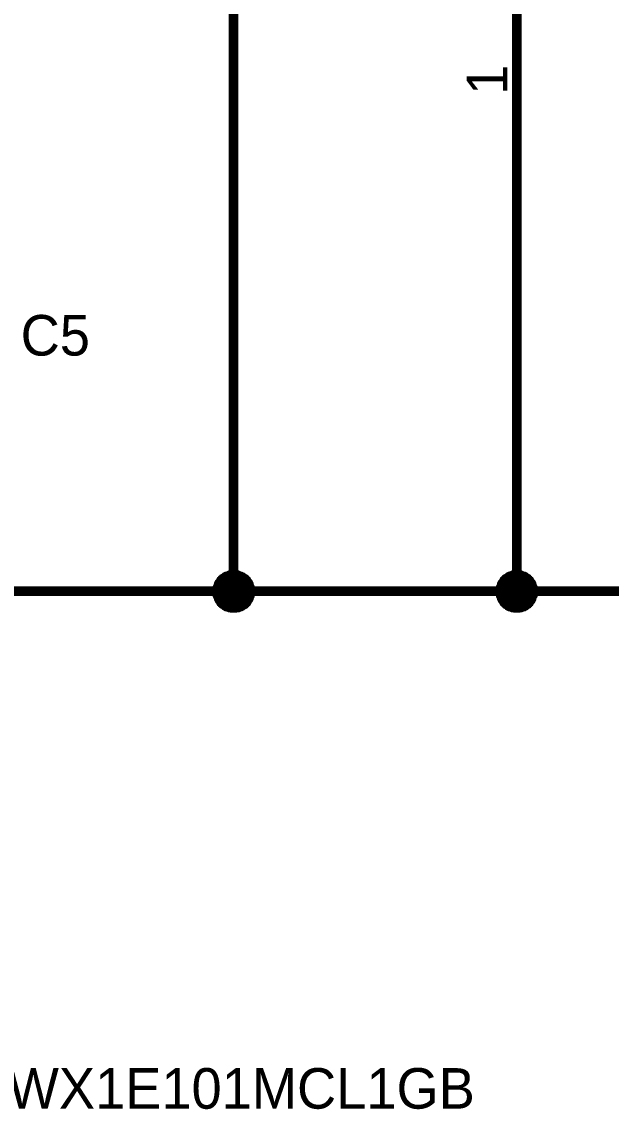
# Model space of a CAD drawing. Header units: millimetres. Extents: x 0 to 800, y 0 to 567.
# Drawn here: x 307.53 to 325.76, y 442.76 to 476.4 of the extents above; entities that cross this region are included whole.
import ezdxf

# ---------------------------------------------------------------- set-up
doc = ezdxf.new("R2010")
doc.units = ezdxf.units.MM
doc.layers.add('Sheet', color=255, linetype='Continuous')

msp = doc.modelspace()

# ---------------------------------------------------------------- linework, layer by layer
at = {"layer": 'Sheet'}
for points, const_width in [([(287.628, 487.005), (314.082, 487.005), (314.082, 458.783), (322.84, 458.783), (328.171, 458.783), (333.894, 458.783)], 0.3), ([(322.84, 477.004), (322.84, 475.481)], 0.3), ([(322.84, 458.783), (322.84, 475.481)], 0.3), ([(304.439, 461.067), (304.439, 458.783), (314.082, 458.783)], 0.3), ([(313.578, 458.783), (313.578, 458.805), (313.578, 458.839), (313.589, 458.861), (313.589, 458.884), (313.589, 458.906), (313.6, 458.928), (313.611, 458.962), (313.623, 458.984), (313.623, 459.007), (313.634, 459.029), (313.645, 459.04), (313.667, 459.063), (313.679, 459.085), (313.69, 459.108), (313.712, 459.119), (313.723, 459.141), (313.746, 459.152), (313.757, 459.175), (313.779, 459.186), (313.802, 459.197), (313.824, 459.22), (313.835, 459.231), (313.858, 459.242), (313.88, 459.242), (313.903, 459.253), (313.936, 459.264), (313.959, 459.276), (313.981, 459.276), (314.003, 459.276), (314.026, 459.287), (314.059, 459.287), (314.082, 459.287)], 0.3), ([(313.578, 458.783), (313.578, 458.805), (313.578, 458.839), (313.589, 458.861), (313.589, 458.884), (313.589, 458.906), (313.6, 458.928), (313.611, 458.962), (313.623, 458.984), (313.623, 459.007), (313.634, 459.029), (313.645, 459.04), (313.667, 459.063), (313.679, 459.085), (313.69, 459.108), (313.712, 459.119), (313.723, 459.141), (313.746, 459.152), (313.757, 459.175), (313.779, 459.186), (313.802, 459.197), (313.824, 459.22), (313.835, 459.231), (313.858, 459.242), (313.88, 459.242), (313.903, 459.253), (313.936, 459.264), (313.959, 459.276), (313.981, 459.276), (314.003, 459.276), (314.026, 459.287), (314.059, 459.287), (314.082, 459.287)], 0.3), ([(313.578, 458.783), (313.578, 458.805), (313.578, 458.839), (313.589, 458.861), (313.589, 458.884), (313.589, 458.906), (313.6, 458.928), (313.611, 458.962), (313.623, 458.984), (313.623, 459.007), (313.634, 459.029), (313.645, 459.04), (313.667, 459.063), (313.679, 459.085), (313.69, 459.108), (313.712, 459.119), (313.723, 459.141), (313.746, 459.152), (313.757, 459.175), (313.779, 459.186), (313.802, 459.197), (313.824, 459.22), (313.835, 459.231), (313.858, 459.242), (313.88, 459.242), (313.903, 459.253), (313.936, 459.264), (313.959, 459.276), (313.981, 459.276), (314.003, 459.276), (314.026, 459.287), (314.059, 459.287), (314.082, 459.287)], 0.3), ([(313.578, 458.783), (313.578, 458.805), (313.578, 458.839), (313.589, 458.861), (313.589, 458.884), (313.589, 458.906), (313.6, 458.928), (313.611, 458.962), (313.623, 458.984), (313.623, 459.007), (313.634, 459.029), (313.645, 459.04), (313.667, 459.063), (313.679, 459.085), (313.69, 459.108), (313.712, 459.119), (313.723, 459.141), (313.746, 459.152), (313.757, 459.175), (313.779, 459.186), (313.802, 459.197), (313.824, 459.22), (313.835, 459.231), (313.858, 459.242), (313.88, 459.242), (313.903, 459.253), (313.936, 459.264), (313.959, 459.276), (313.981, 459.276), (314.003, 459.276), (314.026, 459.287), (314.059, 459.287), (314.082, 459.287)], 0.3), ([(313.578, 458.783), (313.578, 458.805), (313.578, 458.839), (313.589, 458.861), (313.589, 458.884), (313.589, 458.906), (313.6, 458.928), (313.611, 458.962), (313.623, 458.984), (313.623, 459.007), (313.634, 459.029), (313.645, 459.04), (313.667, 459.063), (313.679, 459.085), (313.69, 459.108), (313.712, 459.119), (313.723, 459.141), (313.746, 459.152), (313.757, 459.175), (313.779, 459.186), (313.802, 459.197), (313.824, 459.22), (313.835, 459.231), (313.858, 459.242), (313.88, 459.242), (313.903, 459.253), (313.936, 459.264), (313.959, 459.276), (313.981, 459.276), (314.003, 459.276), (314.026, 459.287), (314.059, 459.287), (314.082, 459.287)], 0.0991), ([(313.578, 458.783), (313.578, 458.805), (313.578, 458.839), (313.589, 458.861), (313.589, 458.884), (313.589, 458.906), (313.6, 458.928), (313.611, 458.962), (313.623, 458.984), (313.623, 459.007), (313.634, 459.029), (313.645, 459.04), (313.667, 459.063), (313.679, 459.085), (313.69, 459.108), (313.712, 459.119), (313.723, 459.141), (313.746, 459.152), (313.757, 459.175), (313.779, 459.186), (313.802, 459.197), (313.824, 459.22), (313.835, 459.231), (313.858, 459.242), (313.88, 459.242), (313.903, 459.253), (313.936, 459.264), (313.959, 459.276), (313.981, 459.276), (314.003, 459.276), (314.026, 459.287), (314.059, 459.287), (314.082, 459.287)], 0.0991), ([(313.578, 458.783), (313.578, 458.805), (313.578, 458.839), (313.589, 458.861), (313.589, 458.884), (313.589, 458.906), (313.6, 458.928), (313.611, 458.962), (313.623, 458.984), (313.623, 459.007), (313.634, 459.029), (313.645, 459.04), (313.667, 459.063), (313.679, 459.085), (313.69, 459.108), (313.712, 459.119), (313.723, 459.141), (313.746, 459.152), (313.757, 459.175), (313.779, 459.186), (313.802, 459.197), (313.824, 459.22), (313.835, 459.231), (313.858, 459.242), (313.88, 459.242), (313.903, 459.253), (313.936, 459.264), (313.959, 459.276), (313.981, 459.276), (314.003, 459.276), (314.026, 459.287), (314.059, 459.287), (314.082, 459.287)], 0.0991), ([(313.578, 458.783), (313.578, 458.805), (313.578, 458.839), (313.589, 458.861), (313.589, 458.884), (313.589, 458.906), (313.6, 458.928), (313.611, 458.962), (313.623, 458.984), (313.623, 459.007), (313.634, 459.029), (313.645, 459.04), (313.667, 459.063), (313.679, 459.085), (313.69, 459.108), (313.712, 459.119), (313.723, 459.141), (313.746, 459.152), (313.757, 459.175), (313.779, 459.186), (313.802, 459.197), (313.824, 459.22), (313.835, 459.231), (313.858, 459.242), (313.88, 459.242), (313.903, 459.253), (313.936, 459.264), (313.959, 459.276), (313.981, 459.276), (314.003, 459.276), (314.026, 459.287), (314.059, 459.287), (314.082, 459.287)], 0.0991), ([(314.082, 459.287), (314.082, 459.287)], 0.3), ([(314.082, 459.287), (314.104, 459.287), (314.138, 459.287), (314.16, 459.276), (314.183, 459.276), (314.216, 459.276), (314.239, 459.264), (314.261, 459.253), (314.283, 459.242), (314.306, 459.242), (314.328, 459.231), (314.351, 459.22), (314.373, 459.197), (314.395, 459.186), (314.418, 459.175), (314.429, 459.152), (314.451, 459.141), (314.463, 459.119), (314.485, 459.108), (314.496, 459.085), (314.507, 459.063), (314.519, 459.04), (314.541, 459.029), (314.552, 459.007), (314.552, 458.984), (314.563, 458.962), (314.575, 458.928), (314.586, 458.906), (314.586, 458.884), (314.586, 458.861), (314.597, 458.839), (314.597, 458.805), (314.597, 458.783)], 0.3), ([(314.082, 459.287), (314.082, 459.287)], 0.3), ([(314.082, 459.287), (314.104, 459.287), (314.138, 459.287), (314.16, 459.276), (314.183, 459.276), (314.216, 459.276), (314.239, 459.264), (314.261, 459.253), (314.283, 459.242), (314.306, 459.242), (314.328, 459.231), (314.351, 459.22), (314.373, 459.197), (314.395, 459.186), (314.418, 459.175), (314.429, 459.152), (314.451, 459.141), (314.463, 459.119), (314.485, 459.108), (314.496, 459.085), (314.507, 459.063), (314.519, 459.04), (314.541, 459.029), (314.552, 459.007), (314.552, 458.984), (314.563, 458.962), (314.575, 458.928), (314.586, 458.906), (314.586, 458.884), (314.586, 458.861), (314.597, 458.839), (314.597, 458.805), (314.597, 458.783)], 0.3), ([(314.082, 459.287), (314.082, 459.287)], 0.3), ([(314.082, 459.287), (314.104, 459.287), (314.138, 459.287), (314.16, 459.276), (314.183, 459.276), (314.216, 459.276), (314.239, 459.264), (314.261, 459.253), (314.283, 459.242), (314.306, 459.242), (314.328, 459.231), (314.351, 459.22), (314.373, 459.197), (314.395, 459.186), (314.418, 459.175), (314.429, 459.152), (314.451, 459.141), (314.463, 459.119), (314.485, 459.108), (314.496, 459.085), (314.507, 459.063), (314.519, 459.04), (314.541, 459.029), (314.552, 459.007), (314.552, 458.984), (314.563, 458.962), (314.575, 458.928), (314.586, 458.906), (314.586, 458.884), (314.586, 458.861), (314.597, 458.839), (314.597, 458.805), (314.597, 458.783)], 0.3), ([(314.082, 459.287), (314.082, 459.287)], 0.3), ([(314.082, 459.287), (314.104, 459.287), (314.138, 459.287), (314.16, 459.276), (314.183, 459.276), (314.216, 459.276), (314.239, 459.264), (314.261, 459.253), (314.283, 459.242), (314.306, 459.242), (314.328, 459.231), (314.351, 459.22), (314.373, 459.197), (314.395, 459.186), (314.418, 459.175), (314.429, 459.152), (314.451, 459.141), (314.463, 459.119), (314.485, 459.108), (314.496, 459.085), (314.507, 459.063), (314.519, 459.04), (314.541, 459.029), (314.552, 459.007), (314.552, 458.984), (314.563, 458.962), (314.575, 458.928), (314.586, 458.906), (314.586, 458.884), (314.586, 458.861), (314.597, 458.839), (314.597, 458.805), (314.597, 458.783)], 0.3), ([(314.082, 459.287), (314.082, 459.287)], 0.0991), ([(314.082, 459.287), (314.104, 459.287), (314.138, 459.287), (314.16, 459.276), (314.183, 459.276), (314.216, 459.276), (314.239, 459.264), (314.261, 459.253), (314.283, 459.242), (314.306, 459.242), (314.328, 459.231), (314.351, 459.22), (314.373, 459.197), (314.395, 459.186), (314.418, 459.175), (314.429, 459.152), (314.451, 459.141), (314.463, 459.119), (314.485, 459.108), (314.496, 459.085), (314.507, 459.063), (314.519, 459.04), (314.541, 459.029), (314.552, 459.007), (314.552, 458.984), (314.563, 458.962), (314.575, 458.928), (314.586, 458.906), (314.586, 458.884), (314.586, 458.861), (314.597, 458.839), (314.597, 458.805), (314.597, 458.783)], 0.0991), ([(314.082, 459.287), (314.082, 459.287)], 0.0991), ([(314.082, 459.287), (314.104, 459.287), (314.138, 459.287), (314.16, 459.276), (314.183, 459.276), (314.216, 459.276), (314.239, 459.264), (314.261, 459.253), (314.283, 459.242), (314.306, 459.242), (314.328, 459.231), (314.351, 459.22), (314.373, 459.197), (314.395, 459.186), (314.418, 459.175), (314.429, 459.152), (314.451, 459.141), (314.463, 459.119), (314.485, 459.108), (314.496, 459.085), (314.507, 459.063), (314.519, 459.04), (314.541, 459.029), (314.552, 459.007), (314.552, 458.984), (314.563, 458.962), (314.575, 458.928), (314.586, 458.906), (314.586, 458.884), (314.586, 458.861), (314.597, 458.839), (314.597, 458.805), (314.597, 458.783)], 0.0991), ([(314.082, 459.287), (314.082, 459.287)], 0.0991), ([(314.082, 459.287), (314.104, 459.287), (314.138, 459.287), (314.16, 459.276), (314.183, 459.276), (314.216, 459.276), (314.239, 459.264), (314.261, 459.253), (314.283, 459.242), (314.306, 459.242), (314.328, 459.231), (314.351, 459.22), (314.373, 459.197), (314.395, 459.186), (314.418, 459.175), (314.429, 459.152), (314.451, 459.141), (314.463, 459.119), (314.485, 459.108), (314.496, 459.085), (314.507, 459.063), (314.519, 459.04), (314.541, 459.029), (314.552, 459.007), (314.552, 458.984), (314.563, 458.962), (314.575, 458.928), (314.586, 458.906), (314.586, 458.884), (314.586, 458.861), (314.597, 458.839), (314.597, 458.805), (314.597, 458.783)], 0.0991), ([(314.082, 459.287), (314.082, 459.287)], 0.0991), ([(314.082, 459.287), (314.104, 459.287), (314.138, 459.287), (314.16, 459.276), (314.183, 459.276), (314.216, 459.276), (314.239, 459.264), (314.261, 459.253), (314.283, 459.242), (314.306, 459.242), (314.328, 459.231), (314.351, 459.22), (314.373, 459.197), (314.395, 459.186), (314.418, 459.175), (314.429, 459.152), (314.451, 459.141), (314.463, 459.119), (314.485, 459.108), (314.496, 459.085), (314.507, 459.063), (314.519, 459.04), (314.541, 459.029), (314.552, 459.007), (314.552, 458.984), (314.563, 458.962), (314.575, 458.928), (314.586, 458.906), (314.586, 458.884), (314.586, 458.861), (314.597, 458.839), (314.597, 458.805), (314.597, 458.783)], 0.0991), ([(322.336, 458.783), (322.336, 458.805), (322.336, 458.839), (322.347, 458.861), (322.347, 458.884), (322.347, 458.906), (322.358, 458.928), (322.37, 458.962), (322.381, 458.984), (322.381, 459.007), (322.392, 459.029), (322.403, 459.04), (322.426, 459.063), (322.437, 459.085), (322.448, 459.108), (322.47, 459.119), (322.482, 459.141), (322.504, 459.152), (322.515, 459.175), (322.538, 459.186), (322.56, 459.197), (322.582, 459.22), (322.594, 459.231), (322.616, 459.242), (322.638, 459.242), (322.661, 459.253), (322.694, 459.264), (322.717, 459.276), (322.739, 459.276), (322.762, 459.276), (322.784, 459.287), (322.818, 459.287), (322.84, 459.287)], 0.3), ([(322.336, 458.783), (322.336, 458.805), (322.336, 458.839), (322.347, 458.861), (322.347, 458.884), (322.347, 458.906), (322.358, 458.928), (322.37, 458.962), (322.381, 458.984), (322.381, 459.007), (322.392, 459.029), (322.403, 459.04), (322.426, 459.063), (322.437, 459.085), (322.448, 459.108), (322.47, 459.119), (322.482, 459.141), (322.504, 459.152), (322.515, 459.175), (322.538, 459.186), (322.56, 459.197), (322.582, 459.22), (322.594, 459.231), (322.616, 459.242), (322.638, 459.242), (322.661, 459.253), (322.694, 459.264), (322.717, 459.276), (322.739, 459.276), (322.762, 459.276), (322.784, 459.287), (322.818, 459.287), (322.84, 459.287)], 0.3), ([(322.336, 458.783), (322.336, 458.805), (322.336, 458.839), (322.347, 458.861), (322.347, 458.884), (322.347, 458.906), (322.358, 458.928), (322.37, 458.962), (322.381, 458.984), (322.381, 459.007), (322.392, 459.029), (322.403, 459.04), (322.426, 459.063), (322.437, 459.085), (322.448, 459.108), (322.47, 459.119), (322.482, 459.141), (322.504, 459.152), (322.515, 459.175), (322.538, 459.186), (322.56, 459.197), (322.582, 459.22), (322.594, 459.231), (322.616, 459.242), (322.638, 459.242), (322.661, 459.253), (322.694, 459.264), (322.717, 459.276), (322.739, 459.276), (322.762, 459.276), (322.784, 459.287), (322.818, 459.287), (322.84, 459.287)], 0.3), ([(322.336, 458.783), (322.336, 458.805), (322.336, 458.839), (322.347, 458.861), (322.347, 458.884), (322.347, 458.906), (322.358, 458.928), (322.37, 458.962), (322.381, 458.984), (322.381, 459.007), (322.392, 459.029), (322.403, 459.04), (322.426, 459.063), (322.437, 459.085), (322.448, 459.108), (322.47, 459.119), (322.482, 459.141), (322.504, 459.152), (322.515, 459.175), (322.538, 459.186), (322.56, 459.197), (322.582, 459.22), (322.594, 459.231), (322.616, 459.242), (322.638, 459.242), (322.661, 459.253), (322.694, 459.264), (322.717, 459.276), (322.739, 459.276), (322.762, 459.276), (322.784, 459.287), (322.818, 459.287), (322.84, 459.287)], 0.3), ([(322.336, 458.783), (322.336, 458.805), (322.336, 458.839), (322.347, 458.861), (322.347, 458.884), (322.347, 458.906), (322.358, 458.928), (322.37, 458.962), (322.381, 458.984), (322.381, 459.007), (322.392, 459.029), (322.403, 459.04), (322.426, 459.063), (322.437, 459.085), (322.448, 459.108), (322.47, 459.119), (322.482, 459.141), (322.504, 459.152), (322.515, 459.175), (322.538, 459.186), (322.56, 459.197), (322.582, 459.22), (322.594, 459.231), (322.616, 459.242), (322.638, 459.242), (322.661, 459.253), (322.694, 459.264), (322.717, 459.276), (322.739, 459.276), (322.762, 459.276), (322.784, 459.287), (322.818, 459.287), (322.84, 459.287)], 0.0991), ([(322.336, 458.783), (322.336, 458.805), (322.336, 458.839), (322.347, 458.861), (322.347, 458.884), (322.347, 458.906), (322.358, 458.928), (322.37, 458.962), (322.381, 458.984), (322.381, 459.007), (322.392, 459.029), (322.403, 459.04), (322.426, 459.063), (322.437, 459.085), (322.448, 459.108), (322.47, 459.119), (322.482, 459.141), (322.504, 459.152), (322.515, 459.175), (322.538, 459.186), (322.56, 459.197), (322.582, 459.22), (322.594, 459.231), (322.616, 459.242), (322.638, 459.242), (322.661, 459.253), (322.694, 459.264), (322.717, 459.276), (322.739, 459.276), (322.762, 459.276), (322.784, 459.287), (322.818, 459.287), (322.84, 459.287)], 0.0991), ([(322.336, 458.783), (322.336, 458.805), (322.336, 458.839), (322.347, 458.861), (322.347, 458.884), (322.347, 458.906), (322.358, 458.928), (322.37, 458.962), (322.381, 458.984), (322.381, 459.007), (322.392, 459.029), (322.403, 459.04), (322.426, 459.063), (322.437, 459.085), (322.448, 459.108), (322.47, 459.119), (322.482, 459.141), (322.504, 459.152), (322.515, 459.175), (322.538, 459.186), (322.56, 459.197), (322.582, 459.22), (322.594, 459.231), (322.616, 459.242), (322.638, 459.242), (322.661, 459.253), (322.694, 459.264), (322.717, 459.276), (322.739, 459.276), (322.762, 459.276), (322.784, 459.287), (322.818, 459.287), (322.84, 459.287)], 0.0991), ([(322.336, 458.783), (322.336, 458.805), (322.336, 458.839), (322.347, 458.861), (322.347, 458.884), (322.347, 458.906), (322.358, 458.928), (322.37, 458.962), (322.381, 458.984), (322.381, 459.007), (322.392, 459.029), (322.403, 459.04), (322.426, 459.063), (322.437, 459.085), (322.448, 459.108), (322.47, 459.119), (322.482, 459.141), (322.504, 459.152), (322.515, 459.175), (322.538, 459.186), (322.56, 459.197), (322.582, 459.22), (322.594, 459.231), (322.616, 459.242), (322.638, 459.242), (322.661, 459.253), (322.694, 459.264), (322.717, 459.276), (322.739, 459.276), (322.762, 459.276), (322.784, 459.287), (322.818, 459.287), (322.84, 459.287)], 0.0991), ([(322.84, 459.287), (322.84, 459.287)], 0.3), ([(322.84, 459.287), (322.862, 459.287), (322.896, 459.287), (322.918, 459.276), (322.941, 459.276), (322.963, 459.276), (322.985, 459.264), (323.019, 459.253), (323.041, 459.242), (323.064, 459.242), (323.086, 459.231), (323.097, 459.22), (323.12, 459.197), (323.142, 459.186), (323.165, 459.175), (323.176, 459.152), (323.198, 459.141), (323.209, 459.119), (323.232, 459.108), (323.243, 459.085), (323.254, 459.063), (323.277, 459.04), (323.288, 459.029), (323.299, 459.007), (323.299, 458.984), (323.31, 458.962), (323.321, 458.928), (323.333, 458.906), (323.333, 458.884), (323.333, 458.861), (323.344, 458.839), (323.344, 458.805), (323.344, 458.783)], 0.3), ([(322.84, 459.287), (322.84, 459.287)], 0.3), ([(322.84, 459.287), (322.862, 459.287), (322.896, 459.287), (322.918, 459.276), (322.941, 459.276), (322.963, 459.276), (322.985, 459.264), (323.019, 459.253), (323.041, 459.242), (323.064, 459.242), (323.086, 459.231), (323.097, 459.22), (323.12, 459.197), (323.142, 459.186), (323.165, 459.175), (323.176, 459.152), (323.198, 459.141), (323.209, 459.119), (323.232, 459.108), (323.243, 459.085), (323.254, 459.063), (323.277, 459.04), (323.288, 459.029), (323.299, 459.007), (323.299, 458.984), (323.31, 458.962), (323.321, 458.928), (323.333, 458.906), (323.333, 458.884), (323.333, 458.861), (323.344, 458.839), (323.344, 458.805), (323.344, 458.783)], 0.3), ([(322.84, 459.287), (322.84, 459.287)], 0.3), ([(322.84, 459.287), (322.862, 459.287), (322.896, 459.287), (322.918, 459.276), (322.941, 459.276), (322.963, 459.276), (322.985, 459.264), (323.019, 459.253), (323.041, 459.242), (323.064, 459.242), (323.086, 459.231), (323.097, 459.22), (323.12, 459.197), (323.142, 459.186), (323.165, 459.175), (323.176, 459.152), (323.198, 459.141), (323.209, 459.119), (323.232, 459.108), (323.243, 459.085), (323.254, 459.063), (323.277, 459.04), (323.288, 459.029), (323.299, 459.007), (323.299, 458.984), (323.31, 458.962), (323.321, 458.928), (323.333, 458.906), (323.333, 458.884), (323.333, 458.861), (323.344, 458.839), (323.344, 458.805), (323.344, 458.783)], 0.3), ([(322.84, 459.287), (322.84, 459.287)], 0.3), ([(322.84, 459.287), (322.862, 459.287), (322.896, 459.287), (322.918, 459.276), (322.941, 459.276), (322.963, 459.276), (322.985, 459.264), (323.019, 459.253), (323.041, 459.242), (323.064, 459.242), (323.086, 459.231), (323.097, 459.22), (323.12, 459.197), (323.142, 459.186), (323.165, 459.175), (323.176, 459.152), (323.198, 459.141), (323.209, 459.119), (323.232, 459.108), (323.243, 459.085), (323.254, 459.063), (323.277, 459.04), (323.288, 459.029), (323.299, 459.007), (323.299, 458.984), (323.31, 458.962), (323.321, 458.928), (323.333, 458.906), (323.333, 458.884), (323.333, 458.861), (323.344, 458.839), (323.344, 458.805), (323.344, 458.783)], 0.3), ([(322.84, 459.287), (322.84, 459.287)], 0.0991), ([(322.84, 459.287), (322.862, 459.287), (322.896, 459.287), (322.918, 459.276), (322.941, 459.276), (322.963, 459.276), (322.985, 459.264), (323.019, 459.253), (323.041, 459.242), (323.064, 459.242), (323.086, 459.231), (323.097, 459.22), (323.12, 459.197), (323.142, 459.186), (323.165, 459.175), (323.176, 459.152), (323.198, 459.141), (323.209, 459.119), (323.232, 459.108), (323.243, 459.085), (323.254, 459.063), (323.277, 459.04), (323.288, 459.029), (323.299, 459.007), (323.299, 458.984), (323.31, 458.962), (323.321, 458.928), (323.333, 458.906), (323.333, 458.884), (323.333, 458.861), (323.344, 458.839), (323.344, 458.805), (323.344, 458.783)], 0.0991), ([(322.84, 459.287), (322.84, 459.287)], 0.0991), ([(322.84, 459.287), (322.862, 459.287), (322.896, 459.287), (322.918, 459.276), (322.941, 459.276), (322.963, 459.276), (322.985, 459.264), (323.019, 459.253), (323.041, 459.242), (323.064, 459.242), (323.086, 459.231), (323.097, 459.22), (323.12, 459.197), (323.142, 459.186), (323.165, 459.175), (323.176, 459.152), (323.198, 459.141), (323.209, 459.119), (323.232, 459.108), (323.243, 459.085), (323.254, 459.063), (323.277, 459.04), (323.288, 459.029), (323.299, 459.007), (323.299, 458.984), (323.31, 458.962), (323.321, 458.928), (323.333, 458.906), (323.333, 458.884), (323.333, 458.861), (323.344, 458.839), (323.344, 458.805), (323.344, 458.783)], 0.0991), ([(322.84, 459.287), (322.84, 459.287)], 0.0991), ([(322.84, 459.287), (322.862, 459.287), (322.896, 459.287), (322.918, 459.276), (322.941, 459.276), (322.963, 459.276), (322.985, 459.264), (323.019, 459.253), (323.041, 459.242), (323.064, 459.242), (323.086, 459.231), (323.097, 459.22), (323.12, 459.197), (323.142, 459.186), (323.165, 459.175), (323.176, 459.152), (323.198, 459.141), (323.209, 459.119), (323.232, 459.108), (323.243, 459.085), (323.254, 459.063), (323.277, 459.04), (323.288, 459.029), (323.299, 459.007), (323.299, 458.984), (323.31, 458.962), (323.321, 458.928), (323.333, 458.906), (323.333, 458.884), (323.333, 458.861), (323.344, 458.839), (323.344, 458.805), (323.344, 458.783)], 0.0991), ([(322.84, 459.287), (322.84, 459.287)], 0.0991), ([(322.84, 459.287), (322.862, 459.287), (322.896, 459.287), (322.918, 459.276), (322.941, 459.276), (322.963, 459.276), (322.985, 459.264), (323.019, 459.253), (323.041, 459.242), (323.064, 459.242), (323.086, 459.231), (323.097, 459.22), (323.12, 459.197), (323.142, 459.186), (323.165, 459.175), (323.176, 459.152), (323.198, 459.141), (323.209, 459.119), (323.232, 459.108), (323.243, 459.085), (323.254, 459.063), (323.277, 459.04), (323.288, 459.029), (323.299, 459.007), (323.299, 458.984), (323.31, 458.962), (323.321, 458.928), (323.333, 458.906), (323.333, 458.884), (323.333, 458.861), (323.344, 458.839), (323.344, 458.805), (323.344, 458.783)], 0.0991), ([(314.082, 458.268), (314.059, 458.268), (314.026, 458.268), (314.003, 458.279), (313.981, 458.279), (313.959, 458.279), (313.936, 458.29), (313.903, 458.301), (313.88, 458.312), (313.858, 458.312), (313.835, 458.324), (313.824, 458.346), (313.802, 458.357), (313.779, 458.368), (313.757, 458.38), (313.746, 458.402), (313.723, 458.413), (313.712, 458.436), (313.69, 458.447), (313.679, 458.469), (313.667, 458.492), (313.645, 458.514), (313.634, 458.536), (313.623, 458.559), (313.623, 458.581), (313.611, 458.604), (313.6, 458.626), (313.589, 458.648), (313.589, 458.682), (313.589, 458.704), (313.578, 458.727), (313.578, 458.76), (313.578, 458.783)], 0.3), ([(313.578, 458.783), (313.578, 458.783)], 0.3), ([(314.082, 458.268), (314.059, 458.268), (314.026, 458.268), (314.003, 458.279), (313.981, 458.279), (313.959, 458.279), (313.936, 458.29), (313.903, 458.301), (313.88, 458.312), (313.858, 458.312), (313.835, 458.324), (313.824, 458.346), (313.802, 458.357), (313.779, 458.368), (313.757, 458.38), (313.746, 458.402), (313.723, 458.413), (313.712, 458.436), (313.69, 458.447), (313.679, 458.469), (313.667, 458.492), (313.645, 458.514), (313.634, 458.536), (313.623, 458.559), (313.623, 458.581), (313.611, 458.604), (313.6, 458.626), (313.589, 458.648), (313.589, 458.682), (313.589, 458.704), (313.578, 458.727), (313.578, 458.76), (313.578, 458.783)], 0.3), ([(313.578, 458.783), (313.578, 458.783)], 0.3), ([(314.082, 458.268), (314.059, 458.268), (314.026, 458.268), (314.003, 458.279), (313.981, 458.279), (313.959, 458.279), (313.936, 458.29), (313.903, 458.301), (313.88, 458.312), (313.858, 458.312), (313.835, 458.324), (313.824, 458.346), (313.802, 458.357), (313.779, 458.368), (313.757, 458.38), (313.746, 458.402), (313.723, 458.413), (313.712, 458.436), (313.69, 458.447), (313.679, 458.469), (313.667, 458.492), (313.645, 458.514), (313.634, 458.536), (313.623, 458.559), (313.623, 458.581), (313.611, 458.604), (313.6, 458.626), (313.589, 458.648), (313.589, 458.682), (313.589, 458.704), (313.578, 458.727), (313.578, 458.76), (313.578, 458.783)], 0.3), ([(313.578, 458.783), (313.578, 458.783)], 0.3), ([(314.082, 458.268), (314.059, 458.268), (314.026, 458.268), (314.003, 458.279), (313.981, 458.279), (313.959, 458.279), (313.936, 458.29), (313.903, 458.301), (313.88, 458.312), (313.858, 458.312), (313.835, 458.324), (313.824, 458.346), (313.802, 458.357), (313.779, 458.368), (313.757, 458.38), (313.746, 458.402), (313.723, 458.413), (313.712, 458.436), (313.69, 458.447), (313.679, 458.469), (313.667, 458.492), (313.645, 458.514), (313.634, 458.536), (313.623, 458.559), (313.623, 458.581), (313.611, 458.604), (313.6, 458.626), (313.589, 458.648), (313.589, 458.682), (313.589, 458.704), (313.578, 458.727), (313.578, 458.76), (313.578, 458.783)], 0.3), ([(313.578, 458.783), (313.578, 458.783)], 0.3), ([(314.082, 458.268), (314.059, 458.268), (314.026, 458.268), (314.003, 458.279), (313.981, 458.279), (313.959, 458.279), (313.936, 458.29), (313.903, 458.301), (313.88, 458.312), (313.858, 458.312), (313.835, 458.324), (313.824, 458.346), (313.802, 458.357), (313.779, 458.368), (313.757, 458.38), (313.746, 458.402), (313.723, 458.413), (313.712, 458.436), (313.69, 458.447), (313.679, 458.469), (313.667, 458.492), (313.645, 458.514), (313.634, 458.536), (313.623, 458.559), (313.623, 458.581), (313.611, 458.604), (313.6, 458.626), (313.589, 458.648), (313.589, 458.682), (313.589, 458.704), (313.578, 458.727), (313.578, 458.76), (313.578, 458.783)], 0.0991), ([(313.578, 458.783), (313.578, 458.783)], 0.0991), ([(314.082, 458.268), (314.059, 458.268), (314.026, 458.268), (314.003, 458.279), (313.981, 458.279), (313.959, 458.279), (313.936, 458.29), (313.903, 458.301), (313.88, 458.312), (313.858, 458.312), (313.835, 458.324), (313.824, 458.346), (313.802, 458.357), (313.779, 458.368), (313.757, 458.38), (313.746, 458.402), (313.723, 458.413), (313.712, 458.436), (313.69, 458.447), (313.679, 458.469), (313.667, 458.492), (313.645, 458.514), (313.634, 458.536), (313.623, 458.559), (313.623, 458.581), (313.611, 458.604), (313.6, 458.626), (313.589, 458.648), (313.589, 458.682), (313.589, 458.704), (313.578, 458.727), (313.578, 458.76), (313.578, 458.783)], 0.0991), ([(313.578, 458.783), (313.578, 458.783)], 0.0991), ([(314.082, 458.268), (314.059, 458.268), (314.026, 458.268), (314.003, 458.279), (313.981, 458.279), (313.959, 458.279), (313.936, 458.29), (313.903, 458.301), (313.88, 458.312), (313.858, 458.312), (313.835, 458.324), (313.824, 458.346), (313.802, 458.357), (313.779, 458.368), (313.757, 458.38), (313.746, 458.402), (313.723, 458.413), (313.712, 458.436), (313.69, 458.447), (313.679, 458.469), (313.667, 458.492), (313.645, 458.514), (313.634, 458.536), (313.623, 458.559), (313.623, 458.581), (313.611, 458.604), (313.6, 458.626), (313.589, 458.648), (313.589, 458.682), (313.589, 458.704), (313.578, 458.727), (313.578, 458.76), (313.578, 458.783)], 0.0991), ([(313.578, 458.783), (313.578, 458.783)], 0.0991), ([(314.082, 458.268), (314.059, 458.268), (314.026, 458.268), (314.003, 458.279), (313.981, 458.279), (313.959, 458.279), (313.936, 458.29), (313.903, 458.301), (313.88, 458.312), (313.858, 458.312), (313.835, 458.324), (313.824, 458.346), (313.802, 458.357), (313.779, 458.368), (313.757, 458.38), (313.746, 458.402), (313.723, 458.413), (313.712, 458.436), (313.69, 458.447), (313.679, 458.469), (313.667, 458.492), (313.645, 458.514), (313.634, 458.536), (313.623, 458.559), (313.623, 458.581), (313.611, 458.604), (313.6, 458.626), (313.589, 458.648), (313.589, 458.682), (313.589, 458.704), (313.578, 458.727), (313.578, 458.76), (313.578, 458.783)], 0.0991), ([(313.578, 458.783), (313.578, 458.783)], 0.0991), ([(314.597, 458.783), (314.597, 458.76), (314.597, 458.727), (314.586, 458.704), (314.586, 458.682), (314.586, 458.648), (314.575, 458.626), (314.563, 458.604), (314.552, 458.581), (314.552, 458.559), (314.541, 458.536), (314.519, 458.514), (314.507, 458.492), (314.496, 458.469), (314.485, 458.447), (314.463, 458.436), (314.451, 458.413), (314.429, 458.402), (314.418, 458.38), (314.395, 458.368), (314.373, 458.357), (314.351, 458.346), (314.328, 458.324), (314.306, 458.312), (314.283, 458.312), (314.261, 458.301), (314.239, 458.29), (314.216, 458.279), (314.183, 458.279), (314.16, 458.279), (314.138, 458.268), (314.104, 458.268), (314.082, 458.268)], 0.3), ([(314.597, 458.783), (314.597, 458.76), (314.597, 458.727), (314.586, 458.704), (314.586, 458.682), (314.586, 458.648), (314.575, 458.626), (314.563, 458.604), (314.552, 458.581), (314.552, 458.559), (314.541, 458.536), (314.519, 458.514), (314.507, 458.492), (314.496, 458.469), (314.485, 458.447), (314.463, 458.436), (314.451, 458.413), (314.429, 458.402), (314.418, 458.38), (314.395, 458.368), (314.373, 458.357), (314.351, 458.346), (314.328, 458.324), (314.306, 458.312), (314.283, 458.312), (314.261, 458.301), (314.239, 458.29), (314.216, 458.279), (314.183, 458.279), (314.16, 458.279), (314.138, 458.268), (314.104, 458.268), (314.082, 458.268)], 0.3), ([(314.597, 458.783), (314.597, 458.76), (314.597, 458.727), (314.586, 458.704), (314.586, 458.682), (314.586, 458.648), (314.575, 458.626), (314.563, 458.604), (314.552, 458.581), (314.552, 458.559), (314.541, 458.536), (314.519, 458.514), (314.507, 458.492), (314.496, 458.469), (314.485, 458.447), (314.463, 458.436), (314.451, 458.413), (314.429, 458.402), (314.418, 458.38), (314.395, 458.368), (314.373, 458.357), (314.351, 458.346), (314.328, 458.324), (314.306, 458.312), (314.283, 458.312), (314.261, 458.301), (314.239, 458.29), (314.216, 458.279), (314.183, 458.279), (314.16, 458.279), (314.138, 458.268), (314.104, 458.268), (314.082, 458.268)], 0.3), ([(314.597, 458.783), (314.597, 458.76), (314.597, 458.727), (314.586, 458.704), (314.586, 458.682), (314.586, 458.648), (314.575, 458.626), (314.563, 458.604), (314.552, 458.581), (314.552, 458.559), (314.541, 458.536), (314.519, 458.514), (314.507, 458.492), (314.496, 458.469), (314.485, 458.447), (314.463, 458.436), (314.451, 458.413), (314.429, 458.402), (314.418, 458.38), (314.395, 458.368), (314.373, 458.357), (314.351, 458.346), (314.328, 458.324), (314.306, 458.312), (314.283, 458.312), (314.261, 458.301), (314.239, 458.29), (314.216, 458.279), (314.183, 458.279), (314.16, 458.279), (314.138, 458.268), (314.104, 458.268), (314.082, 458.268)], 0.3), ([(314.597, 458.783), (314.597, 458.76), (314.597, 458.727), (314.586, 458.704), (314.586, 458.682), (314.586, 458.648), (314.575, 458.626), (314.563, 458.604), (314.552, 458.581), (314.552, 458.559), (314.541, 458.536), (314.519, 458.514), (314.507, 458.492), (314.496, 458.469), (314.485, 458.447), (314.463, 458.436), (314.451, 458.413), (314.429, 458.402), (314.418, 458.38), (314.395, 458.368), (314.373, 458.357), (314.351, 458.346), (314.328, 458.324), (314.306, 458.312), (314.283, 458.312), (314.261, 458.301), (314.239, 458.29), (314.216, 458.279), (314.183, 458.279), (314.16, 458.279), (314.138, 458.268), (314.104, 458.268), (314.082, 458.268)], 0.0991), ([(314.597, 458.783), (314.597, 458.76), (314.597, 458.727), (314.586, 458.704), (314.586, 458.682), (314.586, 458.648), (314.575, 458.626), (314.563, 458.604), (314.552, 458.581), (314.552, 458.559), (314.541, 458.536), (314.519, 458.514), (314.507, 458.492), (314.496, 458.469), (314.485, 458.447), (314.463, 458.436), (314.451, 458.413), (314.429, 458.402), (314.418, 458.38), (314.395, 458.368), (314.373, 458.357), (314.351, 458.346), (314.328, 458.324), (314.306, 458.312), (314.283, 458.312), (314.261, 458.301), (314.239, 458.29), (314.216, 458.279), (314.183, 458.279), (314.16, 458.279), (314.138, 458.268), (314.104, 458.268), (314.082, 458.268)], 0.0991), ([(314.597, 458.783), (314.597, 458.76), (314.597, 458.727), (314.586, 458.704), (314.586, 458.682), (314.586, 458.648), (314.575, 458.626), (314.563, 458.604), (314.552, 458.581), (314.552, 458.559), (314.541, 458.536), (314.519, 458.514), (314.507, 458.492), (314.496, 458.469), (314.485, 458.447), (314.463, 458.436), (314.451, 458.413), (314.429, 458.402), (314.418, 458.38), (314.395, 458.368), (314.373, 458.357), (314.351, 458.346), (314.328, 458.324), (314.306, 458.312), (314.283, 458.312), (314.261, 458.301), (314.239, 458.29), (314.216, 458.279), (314.183, 458.279), (314.16, 458.279), (314.138, 458.268), (314.104, 458.268), (314.082, 458.268)], 0.0991), ([(314.597, 458.783), (314.597, 458.76), (314.597, 458.727), (314.586, 458.704), (314.586, 458.682), (314.586, 458.648), (314.575, 458.626), (314.563, 458.604), (314.552, 458.581), (314.552, 458.559), (314.541, 458.536), (314.519, 458.514), (314.507, 458.492), (314.496, 458.469), (314.485, 458.447), (314.463, 458.436), (314.451, 458.413), (314.429, 458.402), (314.418, 458.38), (314.395, 458.368), (314.373, 458.357), (314.351, 458.346), (314.328, 458.324), (314.306, 458.312), (314.283, 458.312), (314.261, 458.301), (314.239, 458.29), (314.216, 458.279), (314.183, 458.279), (314.16, 458.279), (314.138, 458.268), (314.104, 458.268), (314.082, 458.268)], 0.0991), ([(314.597, 458.783), (314.597, 458.783), (314.597, 458.783), (314.597, 458.783), (314.597, 458.783), (314.597, 458.783), (314.597, 458.783), (314.597, 458.783), (314.597, 458.783), (314.597, 458.783), (314.597, 458.783), (314.597, 458.783), (314.597, 458.783), (314.597, 458.783), (314.597, 458.783), (314.597, 458.783), (314.597, 458.783), (314.597, 458.783), (314.597, 458.783), (314.597, 458.783), (314.597, 458.783), (314.597, 458.783), (314.597, 458.783), (314.597, 458.783), (314.597, 458.783), (314.597, 458.783), (314.597, 458.783), (314.597, 458.783), (314.597, 458.783), (314.597, 458.783), (314.597, 458.783), (314.597, 458.783), (314.597, 458.783)], 0.3), ([(314.597, 458.783), (314.597, 458.783)], 0.3), ([(314.597, 458.783), (314.597, 458.783), (314.597, 458.783), (314.597, 458.783), (314.597, 458.783), (314.597, 458.783), (314.597, 458.783), (314.597, 458.783), (314.597, 458.783), (314.597, 458.783), (314.597, 458.783), (314.597, 458.783), (314.597, 458.783), (314.597, 458.783), (314.597, 458.783), (314.597, 458.783), (314.597, 458.783), (314.597, 458.783), (314.597, 458.783), (314.597, 458.783), (314.597, 458.783), (314.597, 458.783), (314.597, 458.783), (314.597, 458.783), (314.597, 458.783), (314.597, 458.783), (314.597, 458.783), (314.597, 458.783), (314.597, 458.783), (314.597, 458.783), (314.597, 458.783), (314.597, 458.783), (314.597, 458.783)], 0.3), ([(314.597, 458.783), (314.597, 458.783)], 0.3), ([(314.597, 458.783), (314.597, 458.783), (314.597, 458.783), (314.597, 458.783), (314.597, 458.783), (314.597, 458.783), (314.597, 458.783), (314.597, 458.783), (314.597, 458.783), (314.597, 458.783), (314.597, 458.783), (314.597, 458.783), (314.597, 458.783), (314.597, 458.783), (314.597, 458.783), (314.597, 458.783), (314.597, 458.783), (314.597, 458.783), (314.597, 458.783), (314.597, 458.783), (314.597, 458.783), (314.597, 458.783), (314.597, 458.783), (314.597, 458.783), (314.597, 458.783), (314.597, 458.783), (314.597, 458.783), (314.597, 458.783), (314.597, 458.783), (314.597, 458.783), (314.597, 458.783), (314.597, 458.783), (314.597, 458.783)], 0.3), ([(314.597, 458.783), (314.597, 458.783)], 0.3), ([(314.597, 458.783), (314.597, 458.783), (314.597, 458.783), (314.597, 458.783), (314.597, 458.783), (314.597, 458.783), (314.597, 458.783), (314.597, 458.783), (314.597, 458.783), (314.597, 458.783), (314.597, 458.783), (314.597, 458.783), (314.597, 458.783), (314.597, 458.783), (314.597, 458.783), (314.597, 458.783), (314.597, 458.783), (314.597, 458.783), (314.597, 458.783), (314.597, 458.783), (314.597, 458.783), (314.597, 458.783), (314.597, 458.783), (314.597, 458.783), (314.597, 458.783), (314.597, 458.783), (314.597, 458.783), (314.597, 458.783), (314.597, 458.783), (314.597, 458.783), (314.597, 458.783), (314.597, 458.783), (314.597, 458.783)], 0.3), ([(314.597, 458.783), (314.597, 458.783)], 0.3), ([(314.597, 458.783), (314.597, 458.783), (314.597, 458.783), (314.597, 458.783), (314.597, 458.783), (314.597, 458.783), (314.597, 458.783), (314.597, 458.783), (314.597, 458.783), (314.597, 458.783), (314.597, 458.783), (314.597, 458.783), (314.597, 458.783), (314.597, 458.783), (314.597, 458.783), (314.597, 458.783), (314.597, 458.783), (314.597, 458.783), (314.597, 458.783), (314.597, 458.783), (314.597, 458.783), (314.597, 458.783), (314.597, 458.783), (314.597, 458.783), (314.597, 458.783), (314.597, 458.783), (314.597, 458.783), (314.597, 458.783), (314.597, 458.783), (314.597, 458.783), (314.597, 458.783), (314.597, 458.783), (314.597, 458.783)], 0.0991), ([(314.597, 458.783), (314.597, 458.783)], 0.0991), ([(314.597, 458.783), (314.597, 458.783), (314.597, 458.783), (314.597, 458.783), (314.597, 458.783), (314.597, 458.783), (314.597, 458.783), (314.597, 458.783), (314.597, 458.783), (314.597, 458.783), (314.597, 458.783), (314.597, 458.783), (314.597, 458.783), (314.597, 458.783), (314.597, 458.783), (314.597, 458.783), (314.597, 458.783), (314.597, 458.783), (314.597, 458.783), (314.597, 458.783), (314.597, 458.783), (314.597, 458.783), (314.597, 458.783), (314.597, 458.783), (314.597, 458.783), (314.597, 458.783), (314.597, 458.783), (314.597, 458.783), (314.597, 458.783), (314.597, 458.783), (314.597, 458.783), (314.597, 458.783), (314.597, 458.783)], 0.0991), ([(314.597, 458.783), (314.597, 458.783)], 0.0991), ([(314.597, 458.783), (314.597, 458.783), (314.597, 458.783), (314.597, 458.783), (314.597, 458.783), (314.597, 458.783), (314.597, 458.783), (314.597, 458.783), (314.597, 458.783), (314.597, 458.783), (314.597, 458.783), (314.597, 458.783), (314.597, 458.783), (314.597, 458.783), (314.597, 458.783), (314.597, 458.783), (314.597, 458.783), (314.597, 458.783), (314.597, 458.783), (314.597, 458.783), (314.597, 458.783), (314.597, 458.783), (314.597, 458.783), (314.597, 458.783), (314.597, 458.783), (314.597, 458.783), (314.597, 458.783), (314.597, 458.783), (314.597, 458.783), (314.597, 458.783), (314.597, 458.783), (314.597, 458.783), (314.597, 458.783)], 0.0991), ([(314.597, 458.783), (314.597, 458.783)], 0.0991), ([(314.597, 458.783), (314.597, 458.783), (314.597, 458.783), (314.597, 458.783), (314.597, 458.783), (314.597, 458.783), (314.597, 458.783), (314.597, 458.783), (314.597, 458.783), (314.597, 458.783), (314.597, 458.783), (314.597, 458.783), (314.597, 458.783), (314.597, 458.783), (314.597, 458.783), (314.597, 458.783), (314.597, 458.783), (314.597, 458.783), (314.597, 458.783), (314.597, 458.783), (314.597, 458.783), (314.597, 458.783), (314.597, 458.783), (314.597, 458.783), (314.597, 458.783), (314.597, 458.783), (314.597, 458.783), (314.597, 458.783), (314.597, 458.783), (314.597, 458.783), (314.597, 458.783), (314.597, 458.783), (314.597, 458.783)], 0.0991), ([(314.597, 458.783), (314.597, 458.783)], 0.0991), ([(322.84, 458.268), (322.818, 458.268), (322.784, 458.268), (322.762, 458.279), (322.739, 458.279), (322.717, 458.279), (322.694, 458.29), (322.661, 458.301), (322.638, 458.312), (322.616, 458.312), (322.594, 458.324), (322.582, 458.346), (322.56, 458.357), (322.538, 458.368), (322.515, 458.38), (322.504, 458.402), (322.482, 458.413), (322.47, 458.436), (322.448, 458.447), (322.437, 458.469), (322.426, 458.492), (322.403, 458.514), (322.392, 458.536), (322.381, 458.559), (322.381, 458.581), (322.37, 458.604), (322.358, 458.626), (322.347, 458.648), (322.347, 458.682), (322.347, 458.704), (322.336, 458.727), (322.336, 458.76), (322.336, 458.783)], 0.3), ([(322.336, 458.783), (322.336, 458.783)], 0.3), ([(322.84, 458.268), (322.818, 458.268), (322.784, 458.268), (322.762, 458.279), (322.739, 458.279), (322.717, 458.279), (322.694, 458.29), (322.661, 458.301), (322.638, 458.312), (322.616, 458.312), (322.594, 458.324), (322.582, 458.346), (322.56, 458.357), (322.538, 458.368), (322.515, 458.38), (322.504, 458.402), (322.482, 458.413), (322.47, 458.436), (322.448, 458.447), (322.437, 458.469), (322.426, 458.492), (322.403, 458.514), (322.392, 458.536), (322.381, 458.559), (322.381, 458.581), (322.37, 458.604), (322.358, 458.626), (322.347, 458.648), (322.347, 458.682), (322.347, 458.704), (322.336, 458.727), (322.336, 458.76), (322.336, 458.783)], 0.3), ([(322.336, 458.783), (322.336, 458.783)], 0.3), ([(322.84, 458.268), (322.818, 458.268), (322.784, 458.268), (322.762, 458.279), (322.739, 458.279), (322.717, 458.279), (322.694, 458.29), (322.661, 458.301), (322.638, 458.312), (322.616, 458.312), (322.594, 458.324), (322.582, 458.346), (322.56, 458.357), (322.538, 458.368), (322.515, 458.38), (322.504, 458.402), (322.482, 458.413), (322.47, 458.436), (322.448, 458.447), (322.437, 458.469), (322.426, 458.492), (322.403, 458.514), (322.392, 458.536), (322.381, 458.559), (322.381, 458.581), (322.37, 458.604), (322.358, 458.626), (322.347, 458.648), (322.347, 458.682), (322.347, 458.704), (322.336, 458.727), (322.336, 458.76), (322.336, 458.783)], 0.3), ([(322.336, 458.783), (322.336, 458.783)], 0.3), ([(322.84, 458.268), (322.818, 458.268), (322.784, 458.268), (322.762, 458.279), (322.739, 458.279), (322.717, 458.279), (322.694, 458.29), (322.661, 458.301), (322.638, 458.312), (322.616, 458.312), (322.594, 458.324), (322.582, 458.346), (322.56, 458.357), (322.538, 458.368), (322.515, 458.38), (322.504, 458.402), (322.482, 458.413), (322.47, 458.436), (322.448, 458.447), (322.437, 458.469), (322.426, 458.492), (322.403, 458.514), (322.392, 458.536), (322.381, 458.559), (322.381, 458.581), (322.37, 458.604), (322.358, 458.626), (322.347, 458.648), (322.347, 458.682), (322.347, 458.704), (322.336, 458.727), (322.336, 458.76), (322.336, 458.783)], 0.3), ([(322.336, 458.783), (322.336, 458.783)], 0.3), ([(322.84, 458.268), (322.818, 458.268), (322.784, 458.268), (322.762, 458.279), (322.739, 458.279), (322.717, 458.279), (322.694, 458.29), (322.661, 458.301), (322.638, 458.312), (322.616, 458.312), (322.594, 458.324), (322.582, 458.346), (322.56, 458.357), (322.538, 458.368), (322.515, 458.38), (322.504, 458.402), (322.482, 458.413), (322.47, 458.436), (322.448, 458.447), (322.437, 458.469), (322.426, 458.492), (322.403, 458.514), (322.392, 458.536), (322.381, 458.559), (322.381, 458.581), (322.37, 458.604), (322.358, 458.626), (322.347, 458.648), (322.347, 458.682), (322.347, 458.704), (322.336, 458.727), (322.336, 458.76), (322.336, 458.783)], 0.0991), ([(322.336, 458.783), (322.336, 458.783)], 0.0991), ([(322.84, 458.268), (322.818, 458.268), (322.784, 458.268), (322.762, 458.279), (322.739, 458.279), (322.717, 458.279), (322.694, 458.29), (322.661, 458.301), (322.638, 458.312), (322.616, 458.312), (322.594, 458.324), (322.582, 458.346), (322.56, 458.357), (322.538, 458.368), (322.515, 458.38), (322.504, 458.402), (322.482, 458.413), (322.47, 458.436), (322.448, 458.447), (322.437, 458.469), (322.426, 458.492), (322.403, 458.514), (322.392, 458.536), (322.381, 458.559), (322.381, 458.581), (322.37, 458.604), (322.358, 458.626), (322.347, 458.648), (322.347, 458.682), (322.347, 458.704), (322.336, 458.727), (322.336, 458.76), (322.336, 458.783)], 0.0991), ([(322.336, 458.783), (322.336, 458.783)], 0.0991), ([(322.84, 458.268), (322.818, 458.268), (322.784, 458.268), (322.762, 458.279), (322.739, 458.279), (322.717, 458.279), (322.694, 458.29), (322.661, 458.301), (322.638, 458.312), (322.616, 458.312), (322.594, 458.324), (322.582, 458.346), (322.56, 458.357), (322.538, 458.368), (322.515, 458.38), (322.504, 458.402), (322.482, 458.413), (322.47, 458.436), (322.448, 458.447), (322.437, 458.469), (322.426, 458.492), (322.403, 458.514), (322.392, 458.536), (322.381, 458.559), (322.381, 458.581), (322.37, 458.604), (322.358, 458.626), (322.347, 458.648), (322.347, 458.682), (322.347, 458.704), (322.336, 458.727), (322.336, 458.76), (322.336, 458.783)], 0.0991), ([(322.336, 458.783), (322.336, 458.783)], 0.0991), ([(322.84, 458.268), (322.818, 458.268), (322.784, 458.268), (322.762, 458.279), (322.739, 458.279), (322.717, 458.279), (322.694, 458.29), (322.661, 458.301), (322.638, 458.312), (322.616, 458.312), (322.594, 458.324), (322.582, 458.346), (322.56, 458.357), (322.538, 458.368), (322.515, 458.38), (322.504, 458.402), (322.482, 458.413), (322.47, 458.436), (322.448, 458.447), (322.437, 458.469), (322.426, 458.492), (322.403, 458.514), (322.392, 458.536), (322.381, 458.559), (322.381, 458.581), (322.37, 458.604), (322.358, 458.626), (322.347, 458.648), (322.347, 458.682), (322.347, 458.704), (322.336, 458.727), (322.336, 458.76), (322.336, 458.783)], 0.0991), ([(322.336, 458.783), (322.336, 458.783)], 0.0991), ([(323.344, 458.783), (323.344, 458.76), (323.344, 458.727), (323.333, 458.704), (323.333, 458.682), (323.333, 458.648), (323.321, 458.626), (323.31, 458.604), (323.299, 458.581), (323.299, 458.559), (323.288, 458.536), (323.277, 458.514), (323.254, 458.492), (323.243, 458.469), (323.232, 458.447), (323.209, 458.436), (323.198, 458.413), (323.176, 458.402), (323.165, 458.38), (323.142, 458.368), (323.12, 458.357), (323.097, 458.346), (323.086, 458.324), (323.064, 458.312), (323.041, 458.312), (323.019, 458.301), (322.985, 458.29), (322.963, 458.279), (322.941, 458.279), (322.918, 458.279), (322.896, 458.268), (322.862, 458.268), (322.84, 458.268)], 0.3), ([(323.344, 458.783), (323.344, 458.76), (323.344, 458.727), (323.333, 458.704), (323.333, 458.682), (323.333, 458.648), (323.321, 458.626), (323.31, 458.604), (323.299, 458.581), (323.299, 458.559), (323.288, 458.536), (323.277, 458.514), (323.254, 458.492), (323.243, 458.469), (323.232, 458.447), (323.209, 458.436), (323.198, 458.413), (323.176, 458.402), (323.165, 458.38), (323.142, 458.368), (323.12, 458.357), (323.097, 458.346), (323.086, 458.324), (323.064, 458.312), (323.041, 458.312), (323.019, 458.301), (322.985, 458.29), (322.963, 458.279), (322.941, 458.279), (322.918, 458.279), (322.896, 458.268), (322.862, 458.268), (322.84, 458.268)], 0.3), ([(323.344, 458.783), (323.344, 458.76), (323.344, 458.727), (323.333, 458.704), (323.333, 458.682), (323.333, 458.648), (323.321, 458.626), (323.31, 458.604), (323.299, 458.581), (323.299, 458.559), (323.288, 458.536), (323.277, 458.514), (323.254, 458.492), (323.243, 458.469), (323.232, 458.447), (323.209, 458.436), (323.198, 458.413), (323.176, 458.402), (323.165, 458.38), (323.142, 458.368), (323.12, 458.357), (323.097, 458.346), (323.086, 458.324), (323.064, 458.312), (323.041, 458.312), (323.019, 458.301), (322.985, 458.29), (322.963, 458.279), (322.941, 458.279), (322.918, 458.279), (322.896, 458.268), (322.862, 458.268), (322.84, 458.268)], 0.3), ([(323.344, 458.783), (323.344, 458.76), (323.344, 458.727), (323.333, 458.704), (323.333, 458.682), (323.333, 458.648), (323.321, 458.626), (323.31, 458.604), (323.299, 458.581), (323.299, 458.559), (323.288, 458.536), (323.277, 458.514), (323.254, 458.492), (323.243, 458.469), (323.232, 458.447), (323.209, 458.436), (323.198, 458.413), (323.176, 458.402), (323.165, 458.38), (323.142, 458.368), (323.12, 458.357), (323.097, 458.346), (323.086, 458.324), (323.064, 458.312), (323.041, 458.312), (323.019, 458.301), (322.985, 458.29), (322.963, 458.279), (322.941, 458.279), (322.918, 458.279), (322.896, 458.268), (322.862, 458.268), (322.84, 458.268)], 0.3), ([(323.344, 458.783), (323.344, 458.76), (323.344, 458.727), (323.333, 458.704), (323.333, 458.682), (323.333, 458.648), (323.321, 458.626), (323.31, 458.604), (323.299, 458.581), (323.299, 458.559), (323.288, 458.536), (323.277, 458.514), (323.254, 458.492), (323.243, 458.469), (323.232, 458.447), (323.209, 458.436), (323.198, 458.413), (323.176, 458.402), (323.165, 458.38), (323.142, 458.368), (323.12, 458.357), (323.097, 458.346), (323.086, 458.324), (323.064, 458.312), (323.041, 458.312), (323.019, 458.301), (322.985, 458.29), (322.963, 458.279), (322.941, 458.279), (322.918, 458.279), (322.896, 458.268), (322.862, 458.268), (322.84, 458.268)], 0.0991), ([(323.344, 458.783), (323.344, 458.76), (323.344, 458.727), (323.333, 458.704), (323.333, 458.682), (323.333, 458.648), (323.321, 458.626), (323.31, 458.604), (323.299, 458.581), (323.299, 458.559), (323.288, 458.536), (323.277, 458.514), (323.254, 458.492), (323.243, 458.469), (323.232, 458.447), (323.209, 458.436), (323.198, 458.413), (323.176, 458.402), (323.165, 458.38), (323.142, 458.368), (323.12, 458.357), (323.097, 458.346), (323.086, 458.324), (323.064, 458.312), (323.041, 458.312), (323.019, 458.301), (322.985, 458.29), (322.963, 458.279), (322.941, 458.279), (322.918, 458.279), (322.896, 458.268), (322.862, 458.268), (322.84, 458.268)], 0.0991), ([(323.344, 458.783), (323.344, 458.76), (323.344, 458.727), (323.333, 458.704), (323.333, 458.682), (323.333, 458.648), (323.321, 458.626), (323.31, 458.604), (323.299, 458.581), (323.299, 458.559), (323.288, 458.536), (323.277, 458.514), (323.254, 458.492), (323.243, 458.469), (323.232, 458.447), (323.209, 458.436), (323.198, 458.413), (323.176, 458.402), (323.165, 458.38), (323.142, 458.368), (323.12, 458.357), (323.097, 458.346), (323.086, 458.324), (323.064, 458.312), (323.041, 458.312), (323.019, 458.301), (322.985, 458.29), (322.963, 458.279), (322.941, 458.279), (322.918, 458.279), (322.896, 458.268), (322.862, 458.268), (322.84, 458.268)], 0.0991), ([(323.344, 458.783), (323.344, 458.76), (323.344, 458.727), (323.333, 458.704), (323.333, 458.682), (323.333, 458.648), (323.321, 458.626), (323.31, 458.604), (323.299, 458.581), (323.299, 458.559), (323.288, 458.536), (323.277, 458.514), (323.254, 458.492), (323.243, 458.469), (323.232, 458.447), (323.209, 458.436), (323.198, 458.413), (323.176, 458.402), (323.165, 458.38), (323.142, 458.368), (323.12, 458.357), (323.097, 458.346), (323.086, 458.324), (323.064, 458.312), (323.041, 458.312), (323.019, 458.301), (322.985, 458.29), (322.963, 458.279), (322.941, 458.279), (322.918, 458.279), (322.896, 458.268), (322.862, 458.268), (322.84, 458.268)], 0.0991), ([(323.344, 458.783), (323.344, 458.783), (323.344, 458.783), (323.344, 458.783), (323.344, 458.783), (323.344, 458.783), (323.344, 458.783), (323.344, 458.783), (323.344, 458.783), (323.344, 458.783), (323.344, 458.783), (323.344, 458.783), (323.344, 458.783), (323.344, 458.783), (323.344, 458.783), (323.344, 458.783), (323.344, 458.783), (323.344, 458.783), (323.344, 458.783), (323.344, 458.783), (323.344, 458.783), (323.344, 458.783), (323.344, 458.783), (323.344, 458.783), (323.344, 458.783), (323.344, 458.783), (323.344, 458.783), (323.344, 458.783), (323.344, 458.783), (323.344, 458.783), (323.344, 458.783), (323.344, 458.783), (323.344, 458.783)], 0.3), ([(323.344, 458.783), (323.344, 458.783)], 0.3), ([(323.344, 458.783), (323.344, 458.783), (323.344, 458.783), (323.344, 458.783), (323.344, 458.783), (323.344, 458.783), (323.344, 458.783), (323.344, 458.783), (323.344, 458.783), (323.344, 458.783), (323.344, 458.783), (323.344, 458.783), (323.344, 458.783), (323.344, 458.783), (323.344, 458.783), (323.344, 458.783), (323.344, 458.783), (323.344, 458.783), (323.344, 458.783), (323.344, 458.783), (323.344, 458.783), (323.344, 458.783), (323.344, 458.783), (323.344, 458.783), (323.344, 458.783), (323.344, 458.783), (323.344, 458.783), (323.344, 458.783), (323.344, 458.783), (323.344, 458.783), (323.344, 458.783), (323.344, 458.783), (323.344, 458.783)], 0.3), ([(323.344, 458.783), (323.344, 458.783)], 0.3), ([(323.344, 458.783), (323.344, 458.783), (323.344, 458.783), (323.344, 458.783), (323.344, 458.783), (323.344, 458.783), (323.344, 458.783), (323.344, 458.783), (323.344, 458.783), (323.344, 458.783), (323.344, 458.783), (323.344, 458.783), (323.344, 458.783), (323.344, 458.783), (323.344, 458.783), (323.344, 458.783), (323.344, 458.783), (323.344, 458.783), (323.344, 458.783), (323.344, 458.783), (323.344, 458.783), (323.344, 458.783), (323.344, 458.783), (323.344, 458.783), (323.344, 458.783), (323.344, 458.783), (323.344, 458.783), (323.344, 458.783), (323.344, 458.783), (323.344, 458.783), (323.344, 458.783), (323.344, 458.783), (323.344, 458.783)], 0.3), ([(323.344, 458.783), (323.344, 458.783)], 0.3), ([(323.344, 458.783), (323.344, 458.783), (323.344, 458.783), (323.344, 458.783), (323.344, 458.783), (323.344, 458.783), (323.344, 458.783), (323.344, 458.783), (323.344, 458.783), (323.344, 458.783), (323.344, 458.783), (323.344, 458.783), (323.344, 458.783), (323.344, 458.783), (323.344, 458.783), (323.344, 458.783), (323.344, 458.783), (323.344, 458.783), (323.344, 458.783), (323.344, 458.783), (323.344, 458.783), (323.344, 458.783), (323.344, 458.783), (323.344, 458.783), (323.344, 458.783), (323.344, 458.783), (323.344, 458.783), (323.344, 458.783), (323.344, 458.783), (323.344, 458.783), (323.344, 458.783), (323.344, 458.783), (323.344, 458.783)], 0.3), ([(323.344, 458.783), (323.344, 458.783)], 0.3), ([(323.344, 458.783), (323.344, 458.783), (323.344, 458.783), (323.344, 458.783), (323.344, 458.783), (323.344, 458.783), (323.344, 458.783), (323.344, 458.783), (323.344, 458.783), (323.344, 458.783), (323.344, 458.783), (323.344, 458.783), (323.344, 458.783), (323.344, 458.783), (323.344, 458.783), (323.344, 458.783), (323.344, 458.783), (323.344, 458.783), (323.344, 458.783), (323.344, 458.783), (323.344, 458.783), (323.344, 458.783), (323.344, 458.783), (323.344, 458.783), (323.344, 458.783), (323.344, 458.783), (323.344, 458.783), (323.344, 458.783), (323.344, 458.783), (323.344, 458.783), (323.344, 458.783), (323.344, 458.783), (323.344, 458.783)], 0.0991), ([(323.344, 458.783), (323.344, 458.783)], 0.0991), ([(323.344, 458.783), (323.344, 458.783), (323.344, 458.783), (323.344, 458.783), (323.344, 458.783), (323.344, 458.783), (323.344, 458.783), (323.344, 458.783), (323.344, 458.783), (323.344, 458.783), (323.344, 458.783), (323.344, 458.783), (323.344, 458.783), (323.344, 458.783), (323.344, 458.783), (323.344, 458.783), (323.344, 458.783), (323.344, 458.783), (323.344, 458.783), (323.344, 458.783), (323.344, 458.783), (323.344, 458.783), (323.344, 458.783), (323.344, 458.783), (323.344, 458.783), (323.344, 458.783), (323.344, 458.783), (323.344, 458.783), (323.344, 458.783), (323.344, 458.783), (323.344, 458.783), (323.344, 458.783), (323.344, 458.783)], 0.0991), ([(323.344, 458.783), (323.344, 458.783)], 0.0991), ([(323.344, 458.783), (323.344, 458.783), (323.344, 458.783), (323.344, 458.783), (323.344, 458.783), (323.344, 458.783), (323.344, 458.783), (323.344, 458.783), (323.344, 458.783), (323.344, 458.783), (323.344, 458.783), (323.344, 458.783), (323.344, 458.783), (323.344, 458.783), (323.344, 458.783), (323.344, 458.783), (323.344, 458.783), (323.344, 458.783), (323.344, 458.783), (323.344, 458.783), (323.344, 458.783), (323.344, 458.783), (323.344, 458.783), (323.344, 458.783), (323.344, 458.783), (323.344, 458.783), (323.344, 458.783), (323.344, 458.783), (323.344, 458.783), (323.344, 458.783), (323.344, 458.783), (323.344, 458.783), (323.344, 458.783)], 0.0991), ([(323.344, 458.783), (323.344, 458.783)], 0.0991), ([(323.344, 458.783), (323.344, 458.783), (323.344, 458.783), (323.344, 458.783), (323.344, 458.783), (323.344, 458.783), (323.344, 458.783), (323.344, 458.783), (323.344, 458.783), (323.344, 458.783), (323.344, 458.783), (323.344, 458.783), (323.344, 458.783), (323.344, 458.783), (323.344, 458.783), (323.344, 458.783), (323.344, 458.783), (323.344, 458.783), (323.344, 458.783), (323.344, 458.783), (323.344, 458.783), (323.344, 458.783), (323.344, 458.783), (323.344, 458.783), (323.344, 458.783), (323.344, 458.783), (323.344, 458.783), (323.344, 458.783), (323.344, 458.783), (323.344, 458.783), (323.344, 458.783), (323.344, 458.783), (323.344, 458.783)], 0.0991), ([(323.344, 458.783), (323.344, 458.783)], 0.0991)]:
    msp.add_lwpolyline(points, dxfattribs=dict(at, const_width=const_width))
at = {"layer": 'Sheet', "const_width": 0.508}
for points in [[(313.828, 458.786, 1), (314.336, 458.786, 1)], [(322.58, 458.786, 1), (323.088, 458.786, 1)]]:
    msp.add_lwpolyline(points, format="xyb", close=True, dxfattribs=at)

# ---------------------------------------------------------------- texts
at = {"layer": 'Sheet'}
msp.add_text('1', height=1.254, rotation=90, dxfattribs=at).set_placement((322.549, 474.137))
for s, height, p in [('C5', 1.2543, (307.496, 466.074)), ('UWX1E101MCL1GB', 1.25433, (305.884, 442.779))]:
    msp.add_text(s, height=height, dxfattribs=at).set_placement(p)

doc.saveas('drawing.dxf')
